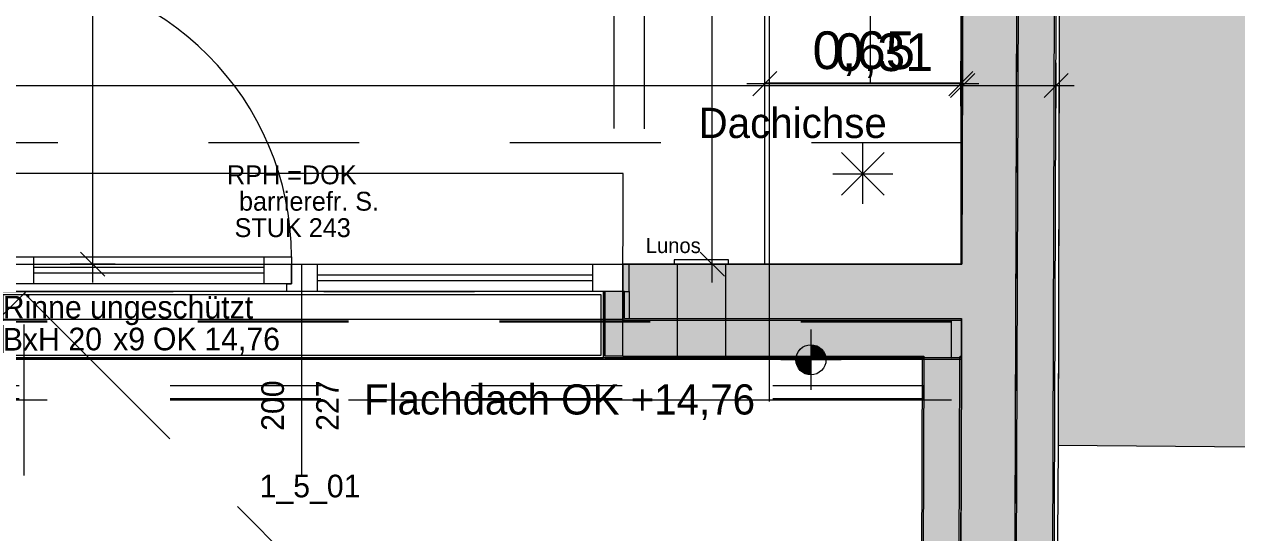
# Model space of a CAD drawing. Header units: metres. Extents: x -3 to 171, y -23 to 41.
# Drawn here: x 15.529 to 19.551, y -11.735 to -10.05 of the extents above; entities that cross this region are included whole.
import ezdxf

# ---------------------------------------------------------------- set-up
doc = ezdxf.new("R2010")
doc.units = ezdxf.units.M
doc.header["$MEASUREMENT"] = 0
for name, pattern in [('Achse', [0.004, 0.002, -0.001, 0, -0.001]), ('Punkt 1_1', [0.075, 0.025, -0.05]), ('Schnittlinie', [0.006, 0.003, -0.0015, 0, -0.0015]), ('Strichlinie eng', [0.002, 0.0015, -0.0005]), ('Untersicht', [0.001, 0.0005, -0.0005])]:
    doc.linetypes.add(name, pattern=pattern)
for name, color, linetype in [('5._2.DG PP STG1_1_000 Achsraster', 7, 'Continuous'), ('5._2.DG PP STG1_1_110 Wand Aussen', 7, 'Continuous'), ('5._2.DG PP STG1_1_210 Decke', 7, 'Continuous'), ('5._2.DG PP STG1_1_220 Bodenaufbau', 7, 'Continuous'), ('5._2.DG PP STG1_1_220 Bodenaufbau - Außen_ Gefälle', 7, 'Continuous'), ('5._2.DG PP STG1_1_221 Bodenaufbau - Abdichtung', 7, 'Continuous'), ('5._2.DG PP STG1_1_221 Bodenaufbau - Terrassenbelag', 7, 'Continuous'), ('5._2.DG PP STG1_1_310 Dachkonstruktion massiv', 7, 'Continuous'), ('5._2.DG PP STG1_1_520 Fixeinbauten', 7, 'Continuous'), ('5._2.DG PP STG1_1_530 Küche', 7, 'Continuous'), ('5._2.DG PP STG1_1_611 Entwässerung', 7, 'Continuous'), ('5._2.DG PP STG1_1_725 Nachbarbebauung', 7, 'Continuous'), ('5._2.DG PP STG1_1_851 Marker Schnitt', 7, 'Continuous'), ('5._2.DG PP STG1_1_870 Dokumentation allgemein', 7, 'Continuous'), ('5._2.DG PP STG1_1_915 Allgemein Beschriftung.x', 7, 'Continuous'), ('5._2.DG PP STG1_1_950 Polierplan Bemaßung', 7, 'Continuous'), ('5._2.DG PP STG1_1_950-1 Polierplan Bemaßung Küche', 7, 'Continuous'), ('5._2.DG PP STG1_1_955 Polierplan Beschriftung', 7, 'Continuous'), ('5._2.DG PP STG1_1_Neubau_840 Baulinien', 7, 'Continuous')]:
    doc.layers.add(name, color=color, linetype=linetype)
doc.styles.add('ERSTELLTER_STIL_1', font='arial.ttf')
doc.styles.add('ERSTELLTER_STIL_2', font='')
doc.styles.get('ERSTELLTER_STIL_2').set_extended_font_data('Eurostile')
doc.linetypes.add('Grenze Grundstück', pattern='A,0,[2,415_260415_PP_VA_1_8 2 DG1.Shx,S=0.00031746,R=0,X=0,Y=0],-0.04,0', length=0.04)

msp = doc.modelspace()

# ---------------------------------------------------------------- hatches: boundary and pattern name
at = {"layer": '5._2.DG PP STG1_1_110 Wand Aussen', "linetype": 'Continuous', "lineweight": 13, "true_color": 0x3f7f02}
for points in [[(18.805, -14.9996), (18.855, 0.0004), (18.675, 0.001), (18.625, -14.999)], [(17.535, -10.935), (17.52, -10.935), (17.52, -11.025), (18.6383, -11.025), (18.6389, -10.845), (17.535, -10.845)]]:
    msp.add_hatch(color=76, dxfattribs=at).paths.add_polyline_path(points)
at = {"layer": '5._2.DG PP STG1_1_110 Wand Aussen', "linetype": 'Continuous', "lineweight": 0, "true_color": 0x373737}
for points in [[(18.81, -14.9996), (18.86, 0.0004), (18.855, 0.0004), (18.805, -14.9996)], [(17.52, -11.03), (17.52, -10.935), (17.515, -10.935), (17.515, -11.03)], [(17.52, -11.03), (18.6383, -11.03), (18.6383, -11.025), (17.52, -11.025)], [(18.5078, -11.155), (18.4999, -13.5446), (18.5049, -13.5446), (18.5128, -11.155)]]:
    msp.add_hatch(color=250, dxfattribs=at).paths.add_polyline_path(points)
at = {"layer": '5._2.DG PP STG1_1_110 Wand Aussen', "linetype": 'Continuous', "lineweight": 13, "true_color": 0xff6400}
for points in [[(18.93, -15), (18.98, 0), (18.86, 0.0004), (18.81, -14.9996)], [(17.515, -10.935), (17.535, -10.935), (17.535, -10.845), (17.515, -10.845)], [(17.515, -11.15), (17.515, -10.935), (17.455, -10.935), (17.455, -11.15)], [(17.515, -11.15), (18.5129, -11.15), (18.5133, -11.03), (17.515, -11.03)], [(18.6333, -11.03), (18.5133, -11.03), (18.5129, -11.15), (18.6329, -11.15)], [(18.6329, -11.15), (18.6379, -11.15), (18.6383, -11.03), (18.6333, -11.03)], [(18.6249, -13.545), (18.6328, -11.155), (18.5128, -11.155), (18.5049, -13.5446)], [(18.6329, -11.15), (18.5129, -11.15), (18.5128, -11.155), (18.6328, -11.155)]]:
    msp.add_hatch(color=30, dxfattribs=at).paths.add_polyline_path(points)
at = {"layer": '5._2.DG PP STG1_1_725 Nachbarbebauung', "linetype": 'Continuous', "lineweight": 0, "true_color": 0x1f1f1f}
msp.add_hatch(color=250, dxfattribs=at).paths.add_polyline_path([(18.9876, -0.0005), (18.958, -11.4452), (22.9775, -11.4791), (22.9775, -0.0038)])
at = {"layer": '5._2.DG PP STG1_1_950 Polierplan Bemaßung', "linetype": 'Continuous', "lineweight": 0, "true_color": 0x000000}
for points in [[(18.1383, -11.1617), (18.1883, -11.1617), (18.1845, -11.1426), (18.1736, -11.1264), (18.1574, -11.1155), (18.1383, -11.1117)], [(18.1383, -11.1617), (18.0883, -11.1617), (18.0921, -11.1808), (18.1029, -11.1971), (18.1192, -11.2079), (18.1383, -11.2117)]]:
    msp.add_hatch(color=18, dxfattribs=at).paths.add_polyline_path(points)

# ---------------------------------------------------------------- linework, layer by layer
at = {"layer": '5._2.DG PP STG1_1_000 Achsraster', "color": 5, "linetype": 'Achse', "lineweight": 0, "ltscale": 1000}
msp.add_line((18, 3), (18, -22.5231), dxfattribs=at)
at = {"layer": '5._2.DG PP STG1_1_110 Wand Aussen', "color": 7, "linetype": 'Continuous', "lineweight": 18, "ltscale": 1000}
for p, q in [((18.805, -14.9996), (18.855, 0.0004)), ((17.535, -10.935), (17.535, -10.845)), ((17.535, -10.935), (17.535, -10.845)), ((17.535, -10.935), (17.535, -10.845)), ((17.52, -10.935), (17.535, -10.935)), ((17.52, -11.025), (17.52, -10.935)), ((17.52, -10.935), (17.535, -10.935)), ((17.52, -10.935), (17.535, -10.935)), ((17.52, -11.025), (18.6383, -11.025))]:
    msp.add_line(p, q, dxfattribs=at)
at = {"layer": '5._2.DG PP STG1_1_110 Wand Aussen', "color": 7, "linetype": 'Continuous', "lineweight": 13, "ltscale": 1000}
for p, q in [((18.81, -14.9996), (18.86, 0.0004)), ((18.93, -15), (18.98, 0)), ((15.47, -10.82), (15.56, -10.82)), ((15.56, -10.82), (16.325, -10.82)), ((15.56, -10.82), (15.56, -10.91)), ((15.56, -10.855), (16.325, -10.855)), ((16.325, -10.91), (16.325, -10.82)), ((16.325, -10.82), (16.415, -10.82)), ((16.415, -10.82), (16.415, -10.91)), ((16.415, -10.91), (16.415, -10.845)), ((16.415, -10.845), (16.45, -10.845)), ((16.45, -10.845), (16.5, -10.845)), ((16.45, -11.5441), (16.45, -10.845)), ((16.5, -10.845), (17.415, -10.845)), ((16.5, -10.845), (16.5, -10.935)), ((17.415, -10.935), (17.415, -10.845)), ((17.415, -10.845), (17.515, -10.845)), ((17.515, -10.845), (17.515, -10.935)), ((16.325, -10.875), (15.56, -10.875)), ((16.5, -10.88), (17.415, -10.88)), ((15.56, -10.91), (15.47, -10.91)), ((16.4, -10.935), (15.485, -10.935)), ((16.325, -10.91), (15.56, -10.91)), ((16.415, -10.91), (16.325, -10.91)), ((16.4, -10.935), (16.4, -10.91)), ((16.4, -10.91), (16.415, -10.91)), ((16.45, -10.935), (16.4, -10.935)), ((16.5, -10.935), (16.45, -10.935)), ((17.415, -10.9), (16.5, -10.9)), ((17.415, -10.935), (16.5, -10.935)), ((17.515, -10.935), (17.415, -10.935)), ((17.45, -11.025), (17.45, -10.935)), ((17.455, -10.935), (17.45, -10.935)), ((17.455, -10.935), (17.45, -10.935)), ((17.455, -10.935), (17.45, -10.935)), ((17.45, -11.025), (17.45, -10.935)), ((17.515, -10.935), (17.455, -10.935)), ((17.455, -10.935), (17.455, -11.15)), ((17.455, -11.15), (17.455, -10.935)), ((17.515, -10.935), (17.455, -10.935)), ((17.515, -10.935), (17.455, -10.935)), ((17.52, -10.935), (17.515, -10.935)), ((17.515, -10.935), (17.515, -11.03)), ((17.515, -11.03), (17.515, -10.935)), ((17.52, -10.935), (17.515, -10.935)), ((17.52, -10.935), (17.515, -10.935)), ((17.45, -11.03), (17.45, -11.025)), ((17.45, -11.03), (17.45, -11.025)), ((17.45, -11.15), (17.45, -11.03)), ((17.45, -11.15), (17.45, -11.03)), ((17.52, -11.03), (17.515, -11.03)), ((17.515, -11.15), (17.515, -11.03)), ((17.52, -11.03), (18.6383, -11.03)), ((15.45, -11.155), (17.45, -11.155)), ((17.45, -11.155), (17.45, -11.15)), ((17.45, -11.155), (17.45, -11.15)), ((17.455, -11.155), (17.45, -11.155)), ((17.45, -11.155), (17.45, -11.155)), ((17.515, -11.15), (17.455, -11.15)), ((17.515, -11.15), (18.5129, -11.15)), ((18.5128, -11.155), (18.5049, -13.5446)), ((18.5129, -11.15), (18.5128, -11.155)), ((18.5129, -11.15), (18.5128, -11.155)), ((18.6249, -13.545), (18.6328, -11.155)), ((18.6328, -11.155), (18.6329, -11.15)), ((18.6328, -11.155), (18.6329, -11.15)), ((18.6329, -11.15), (18.6379, -11.15))]:
    msp.add_line(p, q, dxfattribs=at)
at = {"layer": '5._2.DG PP STG1_1_110 Wand Aussen', "color": 8, "linetype": 'Punkt 1_1', "lineweight": 13, "ltscale": 1000}
for p, q in [((15.365, -10.845), (17.535, -10.845)), ((15.45, -11.155), (17.45, -11.155))]:
    msp.add_line(p, q, dxfattribs=at)
at = {"layer": '5._2.DG PP STG1_1_110 Wand Aussen', "color": 7, "linetype": 'Continuous', "lineweight": 18, "ltscale": 1000, "flags": 128}
for points in [[(18.675, 0.001), (18.6389, -10.845)], [(18.6389, -10.845), (17.535, -10.845)], [(18.6383, -11.025), (18.625, -14.999)], [(18.5078, -11.155), (18.4999, -13.5446)]]:
    msp.add_lwpolyline(points, dxfattribs=at)
at = {"layer": '5._2.DG PP STG1_1_110 Wand Aussen', "color": 7, "linetype": 'Continuous', "lineweight": 13, "ltscale": 1000, "flags": 128}
for points in [[(18.935, -15), (18.985, 0)], [(18.6379, -11.15), (18.6383, -11.03)], [(18.6383, -11.03), (18.6383, -11.025)], [(17.455, -11.155), (18.5128, -11.155)], [(18.5128, -11.155), (18.5078, -11.155)], [(18.6299, -13.545), (18.6378, -11.155)], [(18.6378, -11.155), (18.6379, -11.15)]]:
    msp.add_lwpolyline(points, dxfattribs=at)
msp.add_lwpolyline([(17.515, -10.935), (17.535, -10.935), (17.535, -10.845), (17.515, -10.845)], close=True, dxfattribs=at)
at = {"layer": '5._2.DG PP STG1_1_110 Wand Aussen', "color": 8, "linetype": 'Continuous', "lineweight": 0, "ltscale": 1000}
msp.add_arc((15.47, -10.82), 0.945, 0, 90, dxfattribs=at)
at = {"layer": '5._2.DG PP STG1_1_210 Decke', "color": 7, "linetype": 'Continuous', "lineweight": 13, "ltscale": 1000, "true_color": 0xf4f4f4, "flags": 128}
msp.add_lwpolyline([(0.1362, -1.6878), (0.1803, -13.715), (6.39, -13.715), (6.39, -14.87), (12.42, -14.87), (12.42, -13.715), (18.8093, -13.715), (18.8494, -1.6878), (12.525, -1.6878), (12.525, -0.13), (6.455, -0.13), (6.455, -1.6878)], close=True, dxfattribs=at)
at = {"layer": '5._2.DG PP STG1_1_220 Bodenaufbau', "color": 7, "linetype": 'Continuous', "lineweight": 13, "ltscale": 1000, "true_color": 0xf4f4f4, "flags": 128}
msp.add_lwpolyline([(6.635, -1.705), (0.3163, -1.705), (0.3588, -13.2951), (3.005, -13.295), (3.005, -10.845), (6.57, -10.845), (6.57, -14.69), (12.24, -14.69), (12.24, -10.845), (18.6389, -10.845), (18.6693, -1.705), (12.345, -1.705), (12.345, -0.5726), (6.635, -0.5726)], close=True, dxfattribs=at)
at = {"layer": '5._2.DG PP STG1_1_220 Bodenaufbau - Außen_ Gefälle', "color": 7, "linetype": 'Continuous', "lineweight": 13, "ltscale": 1000, "flags": 128}
msp.add_lwpolyline([(12.55, -13.545), (18.6299, -13.545), (18.6378, -11.155), (12.55, -11.155)], close=True, dxfattribs=at)
at = {"layer": '5._2.DG PP STG1_1_221 Bodenaufbau - Abdichtung', "color": 171, "linetype": 'Untersicht', "lineweight": 13, "ltscale": 1000, "true_color": 0x6c6cff, "flags": 128}
for points in [[(15.535, -10.935), (12.925, -13.545)], [(15.365, -10.935), (15.535, -10.935)], [(15.5228, -10.935), (17.535, -10.935)], [(18.1328, -13.545), (15.5228, -10.935)], [(17.535, -10.935), (17.535, -11.025)], [(15.5289, -10.9411), (18.1328, -13.545)], [(15.5289, -13.545), (15.5289, -10.9411)], [(17.535, -11.025), (18.6383, -11.025)], [(18.6383, -11.025), (18.6315, -13.0463)]]:
    msp.add_lwpolyline(points, dxfattribs=at)
at = {"layer": '5._2.DG PP STG1_1_221 Bodenaufbau - Terrassenbelag', "color": 7, "linetype": 'Continuous', "lineweight": 18, "ltscale": 1000, "flags": 128}
for points in [[(12.555, -11.16), (18.6378, -11.16)], [(18.6378, -11.16), (18.63, -13.505)]]:
    msp.add_lwpolyline(points, dxfattribs=at)
at = {"layer": '5._2.DG PP STG1_1_310 Dachkonstruktion massiv', "color": 8, "linetype": 'Untersicht', "lineweight": 13, "ltscale": 1000, "flags": 128}
msp.add_lwpolyline([(18.6401, -10.4422), (12.24, -10.4422), (12.24, -11.1522)], dxfattribs=at)
at = {"layer": '5._2.DG PP STG1_1_310 Dachkonstruktion massiv', "color": 8, "linetype": 'Punkt 1_1', "lineweight": 13, "ltscale": 1000, "flags": 128}
msp.add_lwpolyline([(17.516, -10.5446), (15.38, -10.5446), (15.38, -11.0267), (17.5144, -11.0267)], close=True, dxfattribs=at)
at = {"layer": '5._2.DG PP STG1_1_520 Fixeinbauten', "color": 8, "linetype": 'Untersicht', "lineweight": 0, "ltscale": 1000, "flags": 128}
for points in [[(17.685, -10.83), (17.685, -10.845)], [(17.865, -10.83), (17.685, -10.83)], [(17.685, -10.845), (17.865, -10.845)], [(17.695, -10.845), (17.695, -11.155)], [(17.855, -10.845), (17.855, -11.155)], [(17.865, -10.845), (17.865, -10.83)], [(17.695, -11.155), (17.6989, -11.155), (17.7103, -11.155), (17.728, -11.155), (17.7503, -11.155), (17.775, -11.155), (17.7997, -11.155), (17.822, -11.155), (17.8397, -11.155), (17.8511, -11.155), (17.855, -11.155)]]:
    msp.add_lwpolyline(points, dxfattribs=at)
at = {"layer": '5._2.DG PP STG1_1_530 Küche', "color": 150, "linetype": 'Strichlinie eng', "lineweight": 13, "ltscale": 1000, "true_color": 0x0f7ffe}
for p, q in [((18.3355, -10.245), (18.3355, -7.485)), ((18.6355, -7.485), (18.6355, -10.245)), ((18.6355, -10.245), (18.3355, -10.245))]:
    msp.add_line(p, q, dxfattribs=at)
at = {"layer": '5._2.DG PP STG1_1_530 Küche', "color": 150, "linetype": 'Continuous', "lineweight": 13, "ltscale": 1000, "true_color": 0x0f7ffe}
for p, q in [((18.3105, -10.645), (18.3105, -10.445)), ((18.2398, -10.6157), (18.3813, -10.4743)), ((18.2398, -10.4743), (18.3813, -10.6157)), ((18.2105, -10.545), (18.4105, -10.545))]:
    msp.add_line(p, q, dxfattribs=at)
at = {"layer": '5._2.DG PP STG1_1_530 Küche', "color": 150, "linetype": 'Continuous', "lineweight": 13, "ltscale": 1000, "true_color": 0x0f7ffe, "flags": 128}
for points in [[(18.6355, -7.485), (18.6355, -10.245), (17.9855, -10.245), (17.9855, -7.485)], [(17.9855, -10.845), (17.9855, -10.245), (18.6355, -10.245), (18.6355, -10.845)]]:
    msp.add_lwpolyline(points, close=True, dxfattribs=at)
at = {"layer": '5._2.DG PP STG1_1_611 Entwässerung', "color": 14, "linetype": 'Achse', "lineweight": 13, "ltscale": 1000, "true_color": 0xa80000}
msp.add_line((18.605, -11.296), (12.55, -11.296), dxfattribs=at)
at = {"layer": '5._2.DG PP STG1_1_611 Entwässerung', "color": 7, "linetype": 'Continuous', "lineweight": 13, "ltscale": 1000, "flags": 128}
msp.add_lwpolyline([(15.4575, -11.1467), (17.4425, -11.1467), (17.4425, -10.9467), (15.4575, -10.9467)], close=True, dxfattribs=at)
at = {"layer": '5._2.DG PP STG1_1_611 Entwässerung', "color": 171, "linetype": 'Untersicht', "lineweight": 13, "ltscale": 1000, "true_color": 0x6c6cff, "flags": 128}
for points in [[(18.605, -11.0339), (12.55, -11.0339)], [(18.605, -11.0374), (12.55, -11.0374)], [(18.605, -11.0374), (18.605, -11.0339)], [(18.605, -11.1549), (18.605, -11.0374)], [(18.5128, -11.1546), (18.5125, -11.2481)], [(18.5128, -11.1546), (18.605, -11.1549)], [(18.5125, -11.2481), (12.68, -11.2481)], [(18.5124, -11.291), (18.5125, -11.2481)], [(18.5124, -11.291), (12.68, -11.291)], [(18.5124, -11.296), (12.68, -11.296)], [(18.5124, -11.296), (18.5124, -11.291)]]:
    msp.add_lwpolyline(points, dxfattribs=at)
at = {"layer": '5._2.DG PP STG1_1_725 Nachbarbebauung', "color": 8, "linetype": 'Continuous', "lineweight": 13, "ltscale": 1000, "flags": 128}
msp.add_lwpolyline([(22.9775, -0.0038), (18.9876, -0.0005), (18.958, -11.4452), (22.9775, -11.4791)], dxfattribs=at)
at = {"layer": '5._2.DG PP STG1_1_851 Marker Schnitt', "color": 7, "linetype": 'Schnittlinie', "lineweight": 13, "ltscale": 1000}
for p, q in [((17.4851, 4.805), (17.4851, -22.5231)), ((17.5851, 4.8037), (17.5851, -22.5231))]:
    msp.add_line(p, q, dxfattribs=at)
at = {"layer": '5._2.DG PP STG1_1_950 Polierplan Bemaßung', "color": 6, "linetype": 'Continuous', "lineweight": 13, "ltscale": 1000, "true_color": 0xfb02fe}
for p, q in [((15.756, -10.845), (15.756, -6.175)), ((15.716, -10.805), (15.796, -10.885)), ((15.831, -10.845), (15.681, -10.845)), ((15.756, -10.905), (15.756, -10.845))]:
    msp.add_line(p, q, dxfattribs=at)
at = {"layer": '5._2.DG PP STG1_1_950 Polierplan Bemaßung', "color": 76, "linetype": 'Continuous', "lineweight": 13, "ltscale": 1000, "true_color": 0x3f7f02}
for p, q in [((18.6818, -10.2128), (18.6018, -10.2928)), ((18.6418, -10.3278), (18.6418, -10.1778)), ((18.9119, -10.2928), (18.9919, -10.2128)), ((18.9519, -10.3278), (18.9519, -10.1778)), ((6.835, -10.2528), (18.6418, -10.2528)), ((18.6418, -10.2528), (18.9519, -10.2528)), ((18.9519, -10.2528), (19.0119, -10.2528))]:
    msp.add_line(p, q, dxfattribs=at)
at = {"layer": '5._2.DG PP STG1_1_950 Polierplan Bemaßung', "color": 7, "linetype": 'Continuous', "lineweight": 13, "ltscale": 1000}
for p, q in [((18.1383, -11.0617), (18.1383, -11.2617)), ((18.2383, -11.1617), (18.0383, -11.1617))]:
    msp.add_line(p, q, dxfattribs=at)
msp.add_circle((18.1383, -11.1617), 0.05, dxfattribs=at)
at = {"layer": '5._2.DG PP STG1_1_950-1 Polierplan Bemaßung Küche', "color": 150, "linetype": 'Continuous', "lineweight": 13, "ltscale": 1000, "true_color": 0x0f7ffe}
for p, q in [((17.8113, -10.845), (17.8113, -7.485)), ((17.9855, -10.3213), (17.9855, -10.1713)), ((18.6355, -10.3213), (18.6355, -10.1713)), ((18.0255, -10.2063), (17.9455, -10.2863)), ((18.5955, -10.2863), (18.6755, -10.2063)), ((17.9255, -10.2463), (17.9855, -10.2463)), ((17.9855, -10.2463), (18.6355, -10.2463)), ((18.6355, -10.2463), (18.6955, -10.2463)), ((17.7713, -10.805), (17.8513, -10.885)), ((17.8863, -10.845), (17.7363, -10.845)), ((17.8113, -10.905), (17.8113, -10.845))]:
    msp.add_line(p, q, dxfattribs=at)
at = {"layer": '5._2.DG PP STG1_1_Neubau_840 Baulinien', "color": 76, "linetype": 'Grenze Grundstück', "lineweight": 13, "ltscale": 1000, "true_color": 0x3f7f02, "flags": 128}
msp.add_lwpolyline([(0.0612, -22.5231), (0.0564, -12.2031), (0, -0.0002), (18.985, -0.0012), (18.958, -11.4452), (18.9, -19.5674), (18.8871, -22.5231)], dxfattribs=at)

# ---------------------------------------------------------------- texts
at = {"layer": '5._2.DG PP STG1_1_110 Wand Aussen', "color": 7, "linetype": 'Continuous', "lineweight": 13, "attachment_point": 9, "style": 'ERSTELLTER_STIL_2'}
for s, insert, char_height in [('\\A1;{\\pqr;\\pt0;\\fEurostile|b0|i0|c0|p0;\\W1.000000;RPH =DOK}', (16.6312, -10.5808), 0.0625), ('\\A1;{\\pqr;\\pt0;\\fEurostile|b0|i0|c0|p0;\\W1.000000;barrierefr. S. }', (16.7058, -10.6683), 0.0625), ('\\A1;{\\pqr;\\pt0;\\fEurostile|b0|i0|c0|p0;\\W1.000000;STUK 243}', (16.6121, -10.7558), 0.0625), ('\\A1;{\\pqr;\\pt0;\\fEurostile|b0|i0|c0|p0;\\W1.000000;1_5_01}', (16.6442, -11.6393), 0.075)]:
    msp.add_mtext(s, dxfattribs=dict(at, insert=insert, char_height=char_height))
at = {"layer": '5._2.DG PP STG1_1_110 Wand Aussen', "color": 7, "linetype": 'Continuous', "lineweight": 13, "char_height": 0.075, "attachment_point": 9, "rotation": 90, "style": 'ERSTELLTER_STIL_2'}
for s, insert in [('\\A1;{\\pqr;\\pt0;\\fEurostile|b0|i0|c0|p0;\\W1.000000;200}', (16.3914, -11.23)), ('\\A1;{\\pqr;\\pt0;\\fEurostile|b0|i0|c0|p0;\\W1.000000;227}', (16.5722, -11.23))]:
    msp.add_mtext(s, dxfattribs=dict(at, insert=insert))
at = {"layer": '5._2.DG PP STG1_1_870 Dokumentation allgemein', "color": 7, "linetype": 'Continuous', "lineweight": 13, "insert": (17.7657, -10.3772), "char_height": 0.1, "attachment_point": 4, "style": 'ERSTELLTER_STIL_2'}
msp.add_mtext('\\A1;{\\pql;\\fEurostile|b0|i0|c0|p0;\\W1.000000;Dachichse}', dxfattribs=at)
at = {"layer": '5._2.DG PP STG1_1_915 Allgemein Beschriftung.x', "color": 250, "linetype": 'Continuous', "lineweight": 13, "true_color": 0x3f3f3f, "insert": (17.6818, -10.8086), "char_height": 0.05, "attachment_point": 8, "style": 'ERSTELLTER_STIL_2'}
msp.add_mtext('\\A1;{\\pqc;\\fEurostile|b0|i0|c0|p0;\\W1.000000;Lunos}', dxfattribs=at)
at = {"layer": '5._2.DG PP STG1_1_950 Polierplan Bemaßung', "color": 76, "linetype": 'Continuous', "lineweight": 13, "true_color": 0x3f7f02, "insert": (18.2188, -10.2278), "char_height": 0.125, "width": 0.382966, "attachment_point": 7, "style": 'ERSTELLTER_STIL_2'}
msp.add_mtext('\\A1;{\\pql;\\fEurostile|b0|i0|c0|p0;\\W1.000000;0,31}', dxfattribs=at)
at = {"layer": '5._2.DG PP STG1_1_950 Polierplan Bemaßung', "color": 7, "linetype": 'Continuous', "lineweight": 13, "insert": (16.6558, -11.3617), "char_height": 0.1, "width": 1.38245, "attachment_point": 7, "style": 'ERSTELLTER_STIL_2'}
msp.add_mtext('\\A1;{\\pql;\\fEurostile|b0|i0|c0|p0;\\W1.000000;Flachdach OK +14,76}', dxfattribs=at)
at = {"layer": '5._2.DG PP STG1_1_950-1 Polierplan Bemaßung Küche', "color": 150, "linetype": 'Continuous', "lineweight": 13, "true_color": 0x0f7ffe, "insert": (18.1437, -10.2213), "char_height": 0.125, "width": 0.33365, "attachment_point": 7, "style": 'ERSTELLTER_STIL_1'}
msp.add_mtext('\\A1;{\\pql;\\fArial|b0|i0|c0|p0;\\W1.000000;0,65}', dxfattribs=at)
at = {"layer": '5._2.DG PP STG1_1_955 Polierplan Beschriftung', "color": 7, "linetype": 'Continuous', "lineweight": 13, "char_height": 0.075, "attachment_point": 1, "style": 'ERSTELLTER_STIL_2'}
for s, insert in [('\\A1;{\\pql;\\fEurostile|b0|i0|c0|p0;\\W1.000000;Rinne ungeschützt\\fEurostile|b0|i0|c0|p0;\\W1.000000;  }', (15.4575, -10.9498)), ('\\A1;{\\pql;\\pt0,1;\\fEurostile|b0|i0|c0|p0;\\W1.000000;BxH }', (15.4575, -11.0561)), ('\\A1;{\\pql;\\pt0,1;\\fEurostile|b0|i0|c0|p0;\\W1.000000;20\\fEurostile|b0|i0|c0|p0;\\W1.000000;\\A1{\\H.66x;\\S^  ;}\\fEurostile|b0|i0|c0|p0;\\W1.000000;\\fEurostile|b0|i0|c0|p0;\\W1.000000;\\A1{\\H.66x;\\S^  ;}\\fEurostile|b0|i0|c0|p0;\\W1.000000;x\\fEurostile|b0|i0|c0|p0;\\W1.000000;\\fEurostile|b0|i0|c0|p0;\\W1.000000;\\fEurostile|b0|i0|c0|p0;\\W1.000000;\\fEurostile|b0|i0|c0|p0;\\W1.000000;\\fEurostile|b0|i0|c0|p0;\\W1.000000;9\\fEurostile|b0|i0|c0|p0;\\W1.000000;\\A1{\\H.66x;\\S^  ;}\\fEurostile|b0|i0|c0|p0;\\W1.000000;\\fEurostile|b0|i0|c0|p0;\\W1.000000;\\A1{\\H.66x;\\S^  ;}\\fEurostile|b0|i0|c0|p0;\\W1.000000;\\fEurostile|b0|i0|c0|p0;\\W1.000000;\\fEurostile|b0|i0|c0|p0;\\W1.000000;\\fEurostile|b0|i0|c0|p0;\\W1.000000;\\fEurostile|b0|i0|c0|p0;\\W1.000000;\\fEurostile|b0|i0|c0|p0;\\W1.000000;\\fEurostile|b0|i0|c0|p0;\\W1.000000;\\A1{\\H.66x;\\S^  ;}\\fEurostile|b0|i0|c0|p0;\\W1.000000;\\fEurostile|b0|i0|c0|p0;\\W1.000000;\\A1{\\H.66x;\\S^  ;}\\fEurostile|b0|i0|c0|p0;\\W1.000000;\\fEurostile|b0|i0|c0|p0;\\W1.000000;\\fEurostile|b0|i0|c0|p0;\\W1.000000;\\fEurostile|b0|i0|c0|p0;\\W1.000000;\\fEurostile|b0|i0|c0|p0;\\W1.000000;\\fEurostile|b0|i0|c0|p0;\\W1.000000;\\fEurostile|b0|i0|c0|p0;\\W1.000000;\\A1{\\H.66x;\\S^  ;}\\fEurostile|b0|i0|c0|p0;\\W1.000000;\\fEurostile|b0|i0|c0|p0;\\W1.000000;\\A1{\\H.66x;\\S^  ;}\\fEurostile|b0|i0|c0|p0;\\W1.000000;\\fEurostile|b0|i0|c0|p0;\\W1.000000;\\fEurostile|b0|i0|c0|p0;\\W1.000000;\\fEurostile|b0|i0|c0|p0;\\W1.000000;\\fEurostile|b0|i0|c0|p0;\\W1.000000;\\fEurostile|b0|i0|c0|p0;\\W1.000000;\\fEurostile|b0|i0|c0|p0;\\W1.000000;\\A1{\\H.66x;\\S^  ;}\\fEurostile|b0|i0|c0|p0;\\W1.000000;\\fEurostile|b0|i0|c0|p0;\\W1.000000;\\A1{\\H.66x;\\S^  ;}\\fEurostile|b0|i0|c0|p0;\\W1.000000;\\fEurostile|b0|i0|c0|p0;\\W1.000000;\\fEurostile|b0|i0|c0|p0;\\W1.000000;\\fEurostile|b0|i0|c0|p0;\\W1.000000;\\fEurostile|b0|i0|c0|p0;\\W1.000000;\\fEurostile|b0|i0|c0|p0;\\W1.000000;\\fEurostile|b0|i0|c0|p0;\\W1.000000;\\A1{\\H.66x;\\S^  ;}\\fEurostile|b0|i0|c0|p0;\\W1.000000;}', (15.6754, -11.0553)), ('\\A1;{\\pql;\\pt0,1;\\fEurostile|b0|i0|c0|p0;\\W1.000000; OK }', (15.9278, -11.0553)), ('\\A1;{\\pql;\\pt0,1;\\fEurostile|b0|i0|c0|p0;\\W1.000000;14,76\\fEurostile|b0|i0|c0|p0;\\W1.000000;\\A1{\\H.66x;\\S^  ;}\\fEurostile|b0|i0|c0|p0;\\W1.000000;\\fEurostile|b0|i0|c0|p0;\\W1.000000;\\A1{\\H.66x;\\S^  ;}\\fEurostile|b0|i0|c0|p0;\\W1.000000;\\fEurostile|b0|i0|c0|p0;\\W1.000000;\\fEurostile|b0|i0|c0|p0;\\W1.000000;\\fEurostile|b0|i0|c0|p0;\\W1.000000;\\fEurostile|b0|i0|c0|p0;\\W1.000000;\\fEurostile|b0|i0|c0|p0;\\W1.000000;\\fEurostile|b0|i0|c0|p0;\\W1.000000;\\A1{\\H.66x;\\S^  ;}\\fEurostile|b0|i0|c0|p0;\\W1.000000;\\fEurostile|b0|i0|c0|p0;\\W1.000000;\\A1{\\H.66x;\\S^  ;}\\fEurostile|b0|i0|c0|p0;\\W1.000000;\\fEurostile|b0|i0|c0|p0;\\W1.000000;\\fEurostile|b0|i0|c0|p0;\\W1.000000;\\fEurostile|b0|i0|c0|p0;\\W1.000000;\\fEurostile|b0|i0|c0|p0;\\W1.000000;\\fEurostile|b0|i0|c0|p0;\\W1.000000;\\fEurostile|b0|i0|c0|p0;\\W1.000000;\\A1{\\H.66x;\\S^  ;}\\fEurostile|b0|i0|c0|p0;\\W1.000000;\\fEurostile|b0|i0|c0|p0;\\W1.000000;\\A1{\\H.66x;\\S^  ;}\\fEurostile|b0|i0|c0|p0;\\W1.000000;\\fEurostile|b0|i0|c0|p0;\\W1.000000;\\fEurostile|b0|i0|c0|p0;\\W1.000000;\\fEurostile|b0|i0|c0|p0;\\W1.000000;\\fEurostile|b0|i0|c0|p0;\\W1.000000;\\fEurostile|b0|i0|c0|p0;\\W1.000000;\\fEurostile|b0|i0|c0|p0;\\W1.000000;\\A1{\\H.66x;\\S^  ;}\\fEurostile|b0|i0|c0|p0;\\W1.000000;\\fEurostile|b0|i0|c0|p0;\\W1.000000;\\fEurostile|b0|i0|c0|p0;\\W1.000000;\\fEurostile|b0|i0|c0|p0;\\W1.000000;\\fEurostile|b0|i0|c0|p0;\\W1.000000;\\fEurostile|b0|i0|c0|p0;\\W1.000000;\\fEurostile|b0|i0|c0|p0;\\W1.000000;\\fEurostile|b0|i0|c0|p0;\\W1.000000;\\fEurostile|b0|i0|c0|p0;\\W1.000000;\\fEurostile|b0|i0|c0|p0;\\W1.000000;\\fEurostile|b0|i0|c0|p0;\\W1.000000;\\fEurostile|b0|i0|c0|p0;\\W1.000000;\\fEurostile|b0|i0|c0|p0;\\W1.000000;\\fEurostile|b0|i0|c0|p0;\\W1.000000;\\fEurostile|b0|i0|c0|p0;\\W1.000000;\\fEurostile|b0|i0|c0|p0;\\W1.000000;\\fEurostile|b0|i0|c0|p0;\\W1.000000;\\fEurostile|b0|i0|c0|p0;\\W1.000000;\\fEurostile|b0|i0|c0|p0;\\W1.000000;}', (16.1263, -11.0553))]:
    msp.add_mtext(s, dxfattribs=dict(at, insert=insert))

doc.saveas('drawing.dxf')
